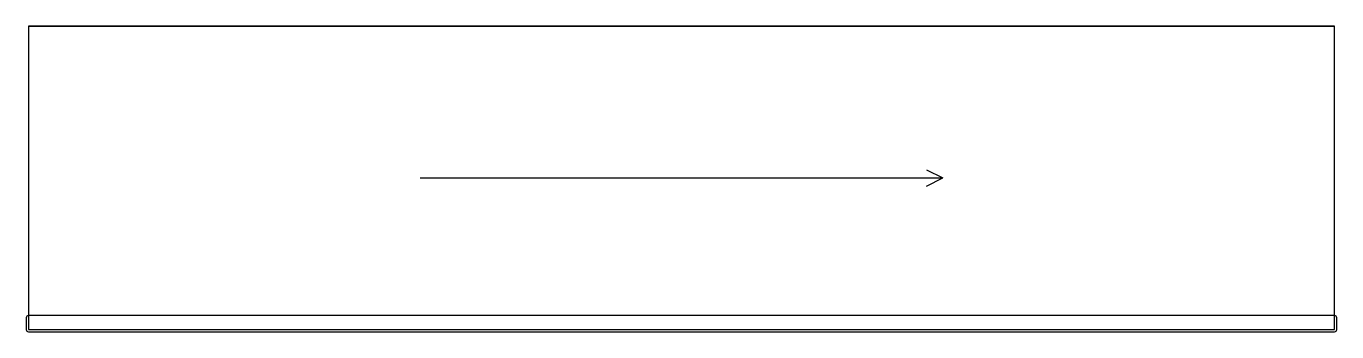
# Model space of a CAD drawing. Header units: millimetres. Extents: x -2 to 1207, y -2 to 280.
import ezdxf

# ---------------------------------------------------------------- set-up
doc = ezdxf.new("R2010")
doc.units = ezdxf.units.MM
for name, color, linetype in [('A_SIDE_GROOVE_10', 7, 'Continuous'), ('EDGE_BANDING', 7, 'Continuous'), ('GRAIN_DIRECTION', 3, 'Continuous'), ('OUTSIDE_THROUGH', 7, 'Continuous')]:
    doc.layers.add(name, color=color, linetype=linetype)

msp = doc.modelspace()

# ---------------------------------------------------------------- linework, layer by layer
at = {"layer": 'A_SIDE_GROOVE_10'}
msp.add_lwpolyline([(-0.01, -2.01), (1205.01, -2.01, 0.4142136), (1207.01, -0.01), (1207.01, 11, 0.4142136), (1205.01, 13), (-0.01, 13, 0.4142136), (-2.01, 11), (-2.01, -0.01, 0.4142136)], format="xyb", close=True, dxfattribs=at)
at = {"layer": 'EDGE_BANDING'}
for p, q in [((0, 280), (1205, 280)), ((0, 0), (1205, 0))]:
    msp.add_line(p, q, dxfattribs=at)
at = {"layer": 'GRAIN_DIRECTION'}
for p in [(828.5, 147.5), (361.5, 140), (828.5, 132.5)]:
    msp.add_line(p, (843.5, 140), dxfattribs=at)
at = {"layer": 'OUTSIDE_THROUGH'}
msp.add_lwpolyline([(0, 0), (1205, 0), (1205, 280), (0, 280)], close=True, dxfattribs=at)

doc.saveas('drawing.dxf')
